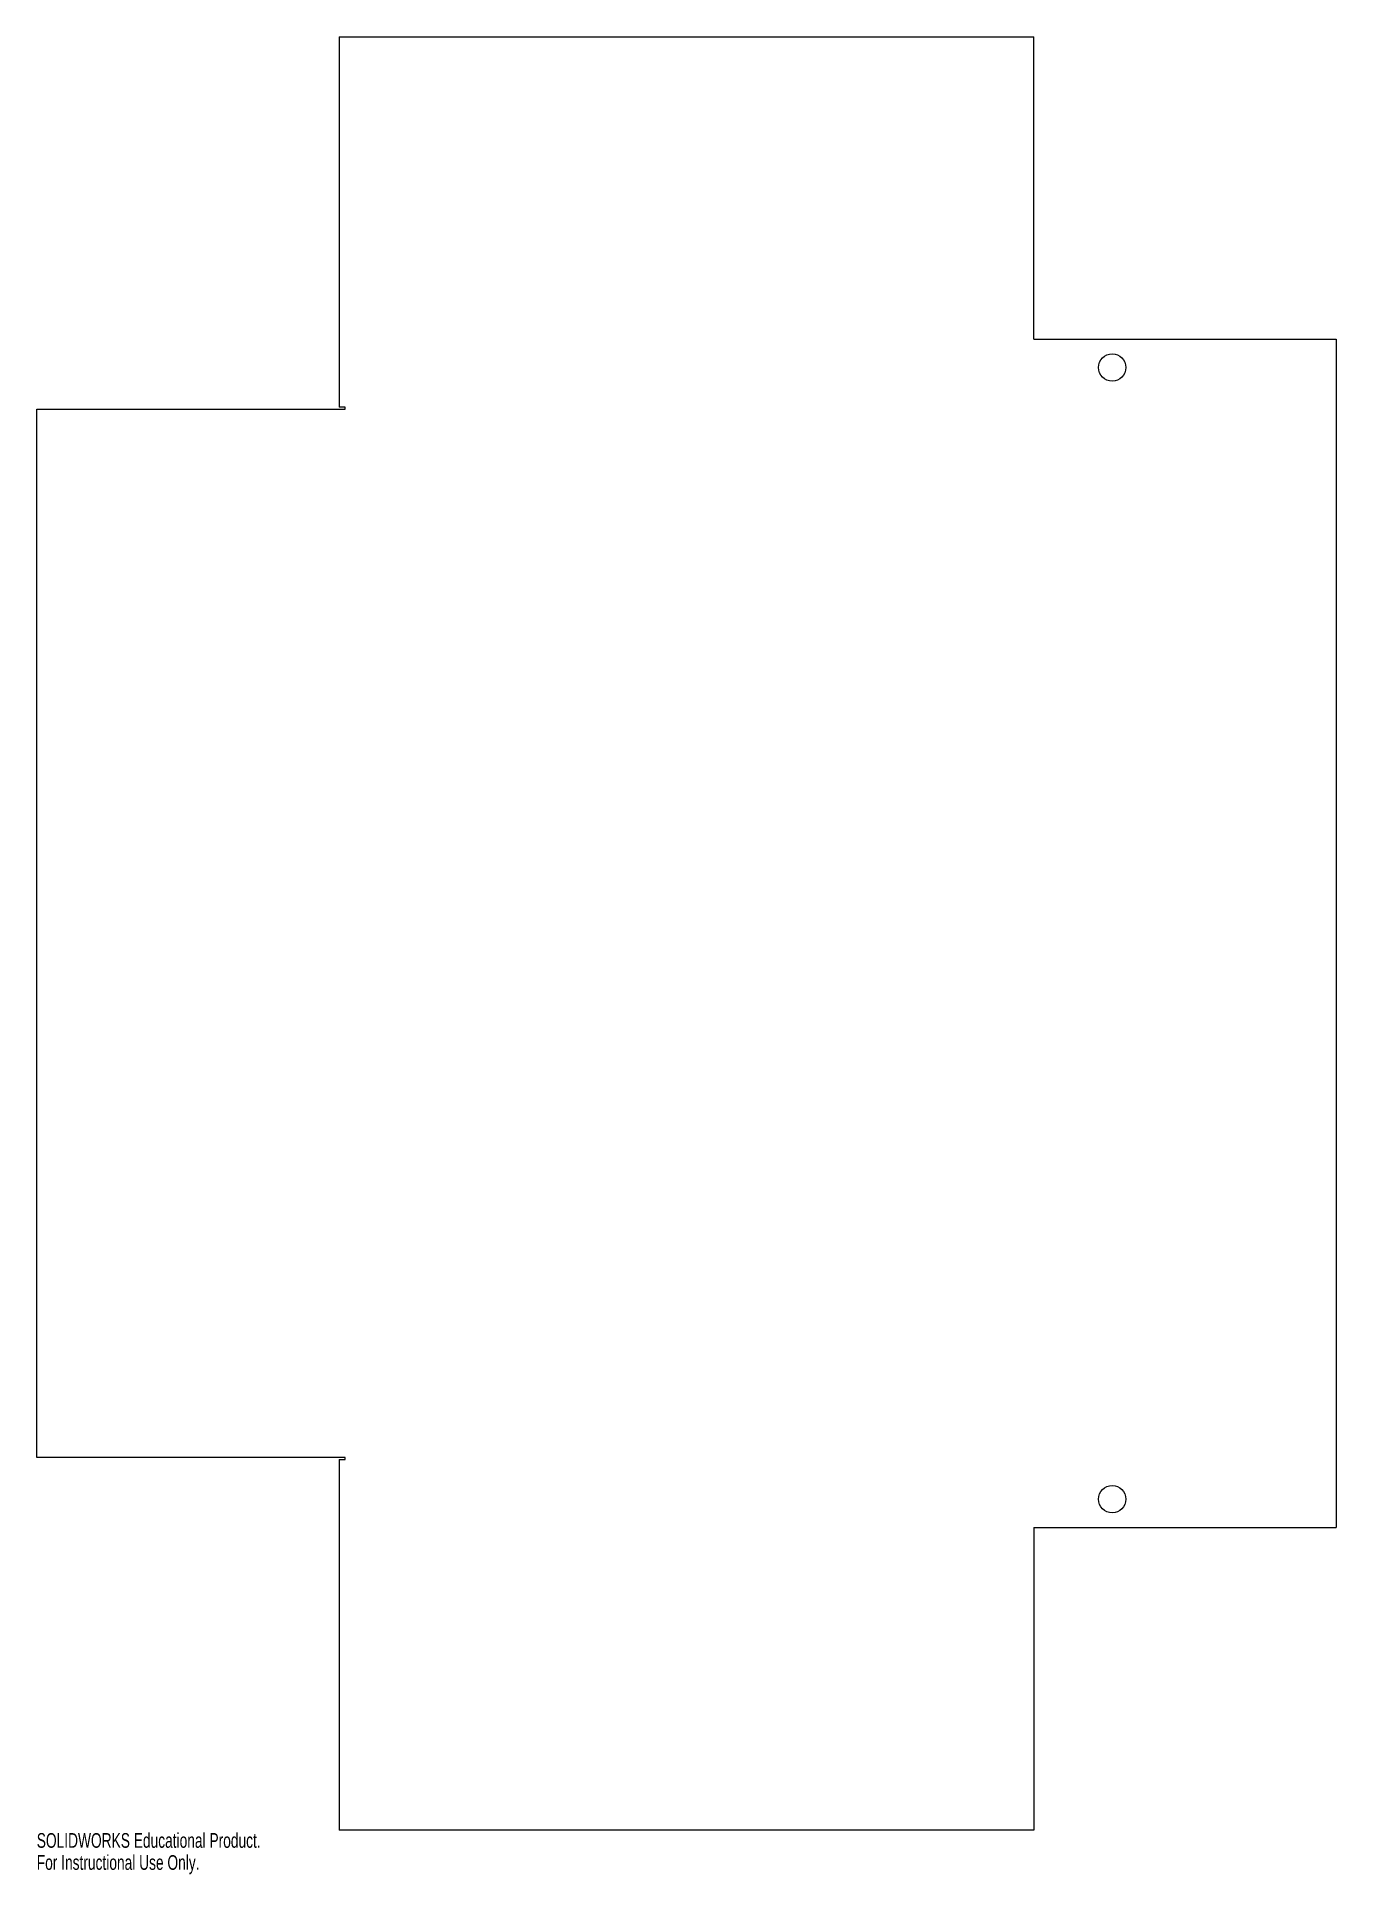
# Model space of a CAD drawing. Header units: millimetres. Extents: x -98 to 330, y -137 to 468.
import ezdxf

# ---------------------------------------------------------------- set-up
doc = ezdxf.new("R2010")
doc.units = ezdxf.units.MM
doc.styles.add('SLDTEXTSTYLE0', font='TXT', dxfattribs={"width": 0.7})

msp = doc.modelspace()

# ---------------------------------------------------------------- linework, layer by layer
at = {"color": 7, "linetype": 'Continuous', "lineweight": 25}
for p, q in [((2, 467.57), (230.5, 467.57)), ((2, 467.57), (2, 345.65)), ((230.5, 368), (230.5, 467.57)), ((230.5, 368), (330.07, 368)), ((330.07, 368), (330.07, -23)), ((-97.57, 345), (3.94, 345)), ((-97.57, 0), (-97.57, 345)), ((3.94, 345.65), (2, 345.65)), ((3.94, 345), (3.94, 345.65)), ((3.94, 0), (-97.57, 0)), ((3.94, -0.65), (3.94, 0)), ((2, -0.65), (3.94, -0.65)), ((2, -0.65), (2, -122.57)), ((230.5, -23), (230.5, -122.57)), ((230.5, -23), (330.07, -23)), ((230.5, -122.57), (2, -122.57))]:
    msp.add_line(p, q, dxfattribs=at)
for centre in [(256.36, 358.7), (256.36, -13.7)]:
    msp.add_circle(centre, 4.5, dxfattribs=at)

# ---------------------------------------------------------------- texts
at = {"color": 7, "linetype": 'Continuous', "char_height": 4.8336, "attachment_point": 1, "style": 'SLDTEXTSTYLE0'}
for s, insert in [('SOLIDWORKS Educational Product.', (-97.57, -123.59)), ('For Instructional Use Only.', (-97.57, -130.84))]:
    msp.add_mtext(s, dxfattribs=dict(at, insert=insert))

doc.saveas('drawing.dxf')
